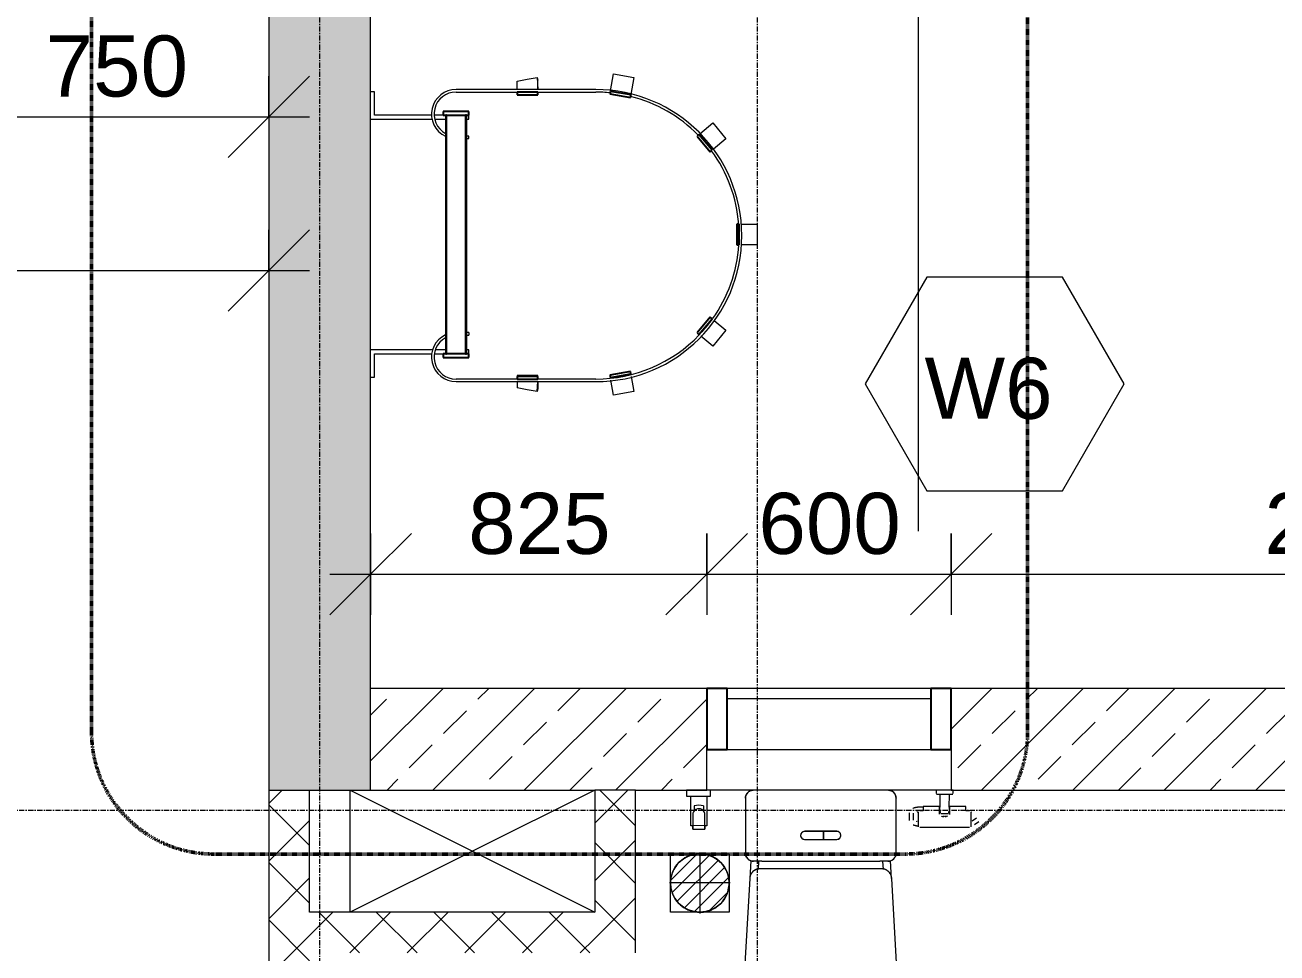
# Model space of a CAD drawing. Header units: millimetres. Extents: x -12746 to 995452, y -409013 to 338495.
# Drawn here: x -3637 to -564, y 4372 to 6652 of the extents above; entities that cross this region are included whole.
import ezdxf

# ---------------------------------------------------------------- set-up
doc = ezdxf.new("R2010")
doc.units = ezdxf.units.MM
doc.linetypes.add('Callout Boundary', pattern=[2.38125, 1.190625, -1.190625])
doc.linetypes.add('Grid Line', pattern=[22.225, 12.7, -3.175, 3.175, -3.175])
for name, color, linetype, lineweight in [('A-ANNO-DIMS', 211, 'Continuous', 9), ('A-ANNO-DIMS-100', 211, 'Continuous', 9), ('A-ANNO-SYMB', 150, 'Continuous', 9), ('A-DETL-GENF', 92, 'Continuous', 9), ('A-DETL-THIN', 151, 'Continuous', 9), ('A-FLOR', 192, 'Continuous', 9), ('A-GENM', 13, 'Continuous', 9), ('A-GLAZ-CURT', 52, 'Continuous', 9), ('A-GLAZ-CWMG', 51, 'Continuous', 9), ('A-WALL', 113, 'Continuous', 9), ('A-WALL-IDEN', 211, 'Continuous', 18), ('A-WALL-PATT', 111, 'Continuous', 18), ('G-ANNO-SYMB', 111, 'Continuous', 9), ('P-SANR-FIXT', 6, 'Continuous', 9), ('S-GRID', 1, 'Continuous', 9)]:
    doc.layers.add(name, color=color, linetype=linetype, lineweight=lineweight)
doc.styles.add('Arial', font='arial.ttf', dxfattribs={"height": 150})
doc.dimstyles.new('100', dxfattribs={"dimscale": 304.8, "dimtxt": 153.03891, "dimasz": 0.656168, "dimexe": 0.328084, "dimexo": 0.0625, "dimgap": 0.016404, "dimtad": 1, "dimdec": 0, "dimzin": 0, "dimdsep": 46, "dimtxsty": 'Arial', "dimblk1": 'OBLIQUE', "dimblk2": 'OBLIQUE', "dimsah": 1, "dimcen": 0.09, "dimdle": 0.328084, "dimazin": 0, "dimtfac": 1, "dimtdec": 4, "dimtix": 1, "dimtmove": 0, "dimatfit": 3, "dimfxl": 0.328084, "dimfxlon": 1, "dimtvp": 1, "dimtolj": 1, "dimtzin": 0, "dimarcsym": 2})
pattern_1 = [(45, (0, 0), (-70.7107, 70.7107), []), (135, (0, 0), (-70.7107, -70.7107), [])]

# ---------------------------------------------------------------- blocks, each defined once
blk = doc.blocks.new('Water_Closet_Toilet_19179 - 540 x 360mm-602186-1st Floor FFL')
at = {"layer": 'P-SANR-FIXT'}
for p, q in [((-185, 134.9), (-185, 0.1)), ((185, 134.9), (185, 135.7)), ((185, 0.1), (185, 134.9)), ((-39.7, 53.6), (39.7, 53.6)), ((6.9, 53.6), (-39.7, 53.6)), ((-39.7, 33.6), (39.7, 33.6)), ((-39.7, 33.6), (6.9, 33.6)), ((6.9, 33.6), (6.9, 53.6)), ((39.7, 53.6), (6.9, 53.6)), ((6.9, 53.6), (6.9, 33.6)), ((6.9, 33.6), (6.9, 53.6)), ((6.9, 33.6), (39.7, 33.6)), ((-185, 0.1), (-185, -0.7)), ((-171.5, -18.7), (-173.9, -62)), ((-153, -39.9), (-151.8, -19.9)), ((-145, -19.9), (145, -19.9)), ((151.8, -19.9), (153, -39.9)), ((173.9, -62), (171.5, -18.7)), ((-163.4, -42.8), (-164.2, -43.4)), ((149.3, -38.4), (-149.3, -38.4)), ((169.1, -48.2), (168.5, -47.4)), ((-174.3, -62), (-189.7, -333.9)), ((189.7, -333.9), (174.3, -62))]:
    blk.add_line(p, q, dxfattribs=at)
at = {"layer": 'P-SANR-FIXT', "flags": 128}
for points in [[(-185, 135.9), (-185, 135.1), (-185, 134.9)], [(185, -0.9), (185, -0.1), (185, 0.1)], [(-145, -19.9), (-151.9, -19.9), (-158.7, -19.9), (-165, -19.9)], [(165, -19.9), (158.7, -19.9), (151.9, -19.9), (145, -19.9)], [(-149.3, -38.4), (-150.3, -38.4), (-151.3, -38.5), (-152.3, -38.6), (-153.3, -38.7), (-154.3, -38.9), (-155.2, -39.1), (-156.2, -39.4), (-157.2, -39.7), (-158.1, -40), (-159, -40.4), (-159.9, -40.8), (-160.8, -41.2), (-161.7, -41.7), (-162.6, -42.2), (-163.4, -42.8), (-164.2, -43.4), (-165, -44), (-165.8, -44.6), (-166.5, -45.3), (-167.2, -46), (-167.9, -46.7), (-168.6, -47.5), (-169.2, -48.3), (-169.8, -49.1), (-170.3, -49.9), (-170.9, -50.8), (-171.3, -51.6), (-171.8, -52.5), (-172.2, -53.4), (-172.6, -54.4), (-172.9, -55.3), (-173.2, -56.3), (-173.5, -57.2), (-173.7, -58.2), (-173.9, -59.2), (-174.1, -60.2), (-174.2, -61.2), (-174.3, -62)], [(-173.2, -56.3), (-173.5, -57.2), (-173.7, -58.2), (-173.9, -59.2), (-174.1, -60.2), (-174.2, -61.2), (-174.3, -62)], [(-149.3, -38.4), (-150.3, -38.4), (-151.3, -38.5), (-152.3, -38.6), (-153.3, -38.7), (-154.3, -38.9), (-155.2, -39.1)], [(174.3, -62), (174.2, -61), (174.1, -60), (173.9, -59), (173.7, -58), (173.5, -57.1), (173.2, -56.1), (172.9, -55.2), (172.5, -54.2), (172.2, -53.3), (171.7, -52.4), (171.3, -51.5), (170.8, -50.6), (170.3, -49.8), (169.7, -49), (169.1, -48.2), (168.5, -47.4), (167.8, -46.6), (167.1, -45.9), (166.4, -45.2), (165.7, -44.5), (164.9, -43.9), (164.1, -43.3), (163.3, -42.7), (162.4, -42.2), (161.6, -41.7), (160.7, -41.2), (159.8, -40.7), (158.9, -40.3), (158, -40), (157, -39.6), (156.1, -39.4), (155.1, -39.1), (154.1, -38.9), (153.1, -38.7), (152.1, -38.6), (151.1, -38.5), (150.1, -38.4), (149.3, -38.4)], [(155.1, -39.1), (154.1, -38.9), (153.1, -38.7), (152.1, -38.6), (151.1, -38.5), (150.1, -38.4), (149.3, -38.4)], [(174.3, -62), (174.2, -61), (174.1, -60), (173.9, -59), (173.7, -58), (173.5, -57.1), (173.2, -56.1)], [(-189.7, -333.9), (-190, -341.5), (-189.9, -349.1), (-189.6, -356.7), (-189, -364.3), (-188.1, -371.8), (-186.8, -379.3), (-185.3, -386.7), (-183.5, -394.1), (-181.3, -401.4), (-178.9, -408.6), (-176.2, -415.7), (-173.2, -422.7), (-170, -429.6), (-166.4, -436.3), (-162.6, -442.9), (-158.6, -449.3), (-154.3, -455.6), (-149.7, -461.7), (-144.9, -467.5), (-139.9, -473.2), (-134.6, -478.7), (-129.2, -484), (-123.5, -489.1), (-117.6, -493.9), (-111.6, -498.5), (-105.3, -502.8), (-98.9, -506.9), (-92.3, -510.7), (-85.6, -514.3), (-78.8, -517.6), (-71.8, -520.6), (-64.7, -523.3), (-57.5, -525.8), (-50.2, -527.9), (-42.9, -529.8), (-35.4, -531.3), (-27.9, -532.6), (-20.4, -533.6), (-12.8, -534.2), (-5.2, -534.6), (2.4, -534.7), (10, -534.4), (17.5, -533.9), (25.1, -533), (32.6, -531.9), (40.1, -530.4), (47.5, -528.6), (54.8, -526.6), (62, -524.3), (69.1, -521.6), (76.2, -518.7), (83.1, -515.5), (89.8, -512.1), (96.5, -508.4), (102.9, -504.4), (109.2, -500.1), (115.4, -495.6), (121.3, -490.9), (127.1, -485.9), (132.6, -480.7), (137.9, -475.3), (143.1, -469.7), (147.9, -463.9), (152.6, -457.9), (157, -451.7), (161.1, -445.3), (165, -438.8), (168.7, -432.1), (172, -425.3), (175.1, -418.4), (177.9, -411.3), (180.5, -404.1), (182.7, -396.9), (184.6, -389.5), (186.3, -382.1), (187.6, -374.6), (188.7, -367.1), (189.4, -359.5), (189.9, -351.9), (190, -344.3), (189.8, -336.8), (189.7, -333.9)], [(-189.7, -333.9), (-190, -341.5), (-189.9, -349.1), (-189.6, -356.7), (-189, -364.3), (-188.1, -371.8), (-186.8, -379.3), (-185.3, -386.7), (-183.5, -394.1), (-181.3, -401.4), (-178.9, -408.6), (-176.2, -415.7), (-173.2, -422.7), (-170, -429.6), (-166.4, -436.3), (-162.6, -442.9), (-158.6, -449.3), (-154.3, -455.6), (-149.7, -461.7), (-144.9, -467.5), (-139.9, -473.2), (-134.6, -478.7), (-129.2, -484), (-123.5, -489.1), (-117.6, -493.9), (-111.6, -498.5), (-105.3, -502.8), (-98.9, -506.9), (-92.3, -510.7), (-85.6, -514.3), (-78.8, -517.6), (-71.8, -520.6), (-64.7, -523.3), (-57.5, -525.8), (-50.2, -527.9), (-42.9, -529.8), (-35.4, -531.3), (-27.9, -532.6), (-20.4, -533.6), (-12.8, -534.2), (-5.2, -534.6), (2.4, -534.7), (10, -534.4), (17.5, -533.9), (25.1, -533), (32.6, -531.9), (40.1, -530.4), (47.5, -528.6), (54.8, -526.6), (62, -524.3), (69.1, -521.6), (76.2, -518.7), (83.1, -515.5), (89.8, -512.1), (96.5, -508.4), (102.9, -504.4), (109.2, -500.1), (115.4, -495.6), (121.3, -490.9), (127.1, -485.9), (132.6, -480.7), (137.9, -475.3), (143.1, -469.7), (147.9, -463.9), (152.6, -457.9), (157, -451.7), (161.1, -445.3), (165, -438.8), (168.7, -432.1), (172, -425.3), (175.1, -418.4), (177.9, -411.3), (180.5, -404.1), (182.7, -396.9), (184.6, -389.5), (186.3, -382.1), (187.6, -374.6), (188.7, -367.1), (189.4, -359.5), (189.9, -351.9), (190, -344.3), (189.8, -336.8), (189.7, -333.9)], [(-189.4, -335.5), (-189.7, -341.5), (-189.6, -349.1), (-189.3, -356.7), (-188.7, -364.2), (-187.7, -371.8), (-186.6, -378.5)], [(186.6, -378.3), (187.3, -374.6), (188.4, -367.1), (189.1, -359.5), (189.6, -351.9), (189.7, -344.3), (189.5, -336.8), (189.5, -335.3)], [(-185.4, -384.5), (-185, -386.7), (-183.2, -394), (-181, -401.3), (-178.6, -408.5), (-175.9, -415.6), (-173, -422.6), (-172.8, -422.9)], [(172.5, -423.6), (174.8, -418.2), (177.6, -411.2), (180.2, -404), (182.4, -396.8), (184.3, -389.4), (185.4, -384.5)], [(-169.5, -429.8), (-166.2, -436.2), (-162.4, -442.7), (-158.3, -449.1), (-154, -455.4), (-149.5, -461.5), (-148.4, -462.7)], [(148.4, -462.8), (152.3, -457.7), (156.7, -451.5), (160.9, -445.2), (164.8, -438.6), (168.4, -432), (169.3, -430.1)], [(-139.7, -473), (-134.4, -478.5), (-129, -483.8), (-123.3, -488.8), (-117.4, -493.6), (-115.2, -495.3)], [(115.2, -495.4), (121.1, -490.7), (126.9, -485.7), (132.4, -480.5), (137.7, -475.1)], [(-107.7, -500.8), (-105.1, -502.6), (-98.7, -506.6), (-92.2, -510.5), (-85.5, -514), (-78.6, -517.3), (-74.6, -519)], [(-66.9, -522.1), (-64.6, -523), (-57.4, -525.5), (-50.1, -527.6), (-42.8, -529.5), (-35.4, -531), (-28.4, -532.2)], [(74.4, -519.1), (76, -518.5), (82.9, -515.3), (89.7, -511.8), (96.3, -508.1), (102.8, -504.1), (107.9, -500.7)], [(-19.9, -533.3), (-12.8, -533.9), (-5.2, -534.3), (2.4, -534.3), (10, -534.1), (17.5, -533.6), (20.8, -533.2)], [(28.7, -532.1), (32.6, -531.5), (40, -530.1), (47.4, -528.3), (54.7, -526.3), (61.9, -524), (65.9, -522.5)]]:
    blk.add_lwpolyline(points, dxfattribs=at)
at = {"layer": 'P-SANR-FIXT'}
for centre, radius, start, end in [((-165, 134.9), 20, 95.8886, 110), ((165, 134.9), 20, 45, 84.1114), ((-165, 134.9), 20, 135, 180), ((-165, 134.9), 20, 115, 135), ((165, 134.9), 20, 0, 45), ((-39.4, 43.6), 10, 91.7704, 268.2296), ((-39.4, 43.6), 10, 91.7704, 268.2296), ((-39.4, 43.6), 10, 165.2951, 253.5246), ((-39.4, 43.6), 10, 106.4754, 150.5901), ((39.4, 43.6), 10, 271.7704, 88.2296), ((39.4, 43.6), 10, 271.7704, 88.2296), ((39.4, 43.6), 10, 286.4754, 88.2296), ((-165, 0.1), 20, 180, 225), ((165, 0.1), 20, 315, 360), ((-165, 0.1), 20, 225, 245), ((-165, 0.1), 20, 250, 270), ((165, 0.1), 20, 270, 315), ((-149.3, -63.4), 25, 162.2918, 176.7501), ((-149.3, -63.4), 25, 118.9167, 133.3751), ((-149.3, -63.4), 25, 90, 104.4584), ((149.3, -63.4), 25, 75.5416, 90), ((149.3, -63.4), 25, 32.1666, 46.6249), ((149.3, -63.4), 25, 3.2499, 17.7082), ((0, -344.7), 190, 176.7501, 178.4923), ((0, -344.7), 190, 1.5077, 3.2499), ((0, -344.7), 190, 268.3608, 270)]:
    blk.add_arc(centre, radius, start, end, dxfattribs=at)
for points, knots in [([(-185, 134.9), (-185, 136.3), (-184.7, 139.1), (-183.4, 143.1), (-181.2, 146.9), (-178.2, 150.2), (-174.4, 152.8), (-170.2, 154.4), (-167.3, 154.8), (-166, 154.9)], [0, 0, 0, 0, 0.1428571, 0.2857143, 0.4285714, 0.5714286, 0.7142857, 0.8571429, 0.9719276, 0.9719276, 0.9719276, 0.9719276]), ([(166.1, 154.9), (168.6, 154.7), (172.4, 153.8), (176.8, 151.2), (179.7, 148.6), (182.1, 145.5), (184.3, 141), (185, 137.3), (185, 134.9)], [0.031614, 0.031614, 0.031614, 0.031614, 0.25, 0.375, 0.5, 0.625, 0.75, 1, 1, 1, 1]), ([(-165, -19.9), (-167.9, -19.9), (-172.1, -18.9), (-176.8, -16.2), (-179.7, -13.6), (-182.1, -10.5), (-184.3, -6), (-185, -2.3), (-185, 0.1)], [0, 0, 0, 0, 0.25, 0.375, 0.5, 0.625, 0.75, 1, 1, 1, 1])]:
    blk.add_open_spline(points, degree=3, knots=knots, dxfattribs=at)
blk.add_open_spline([(185, 0.1), (185, -1.3), (184.7, -4.1), (183.4, -8.1), (181.2, -11.9), (178.2, -15.2), (174.4, -17.8), (169.9, -19.5), (166.7, -19.9), (165, -19.9)], degree=3, dxfattribs=at)
blk = doc.blocks.new('Ladder_complete_5314 - Ladder_complete_5314-1763503-1st Floor FFL')
at = {"layer": 'A-GENM'}
for p, q in [((-350.1, 209.5), (-350.1, 200)), ((-350.1, 200), (-293, 200)), ((-293, 200), (-293, 58.8)), ((-283.5, 56.8), (-283.5, 209.5)), ((283.5, 209.5), (283.5, 58.8)), ((293, 58.8), (293, 200)), ((293, 200), (350.1, 200)), ((350.1, 200), (350.1, 209.5)), ((-293, 52.6), (-293, 31.8)), ((-283.5, 25.4), (-283.5, 49.9)), ((283.5, 52.6), (283.5, 25.4)), ((293, 31.8), (293, 52.6)), ((-361.5, 0), (-361.5, -342.9)), ((-355.1, -150.1), (-355.1, 0)), ((-283.5, -31.8), (-283.5, -25.4)), ((-247.2, -25.4), (-247.2, -31.8)), ((-240.8, -31.8), (-240.8, -25.4)), ((235.4, -25.4), (235.4, -31.8)), ((241.8, -31.8), (241.8, -25.4)), ((283.5, -25.4), (283.5, -31.8)), ((349.7, 0), (349.7, -150.1)), ((356.1, -342.9), (356.1, 0)), ((-293, -31.8), (-283.5, -31.8)), ((-240.8, -31.8), (-247.2, -31.8)), ((235.4, -31.8), (241.8, -31.8)), ((283.5, -31.8), (293, -31.8)), ((-361.5, -150.2), (-377, -150.3)), ((-346.1, -150.1), (-348.8, -150.1)), ((-346.1, -200.9), (-346.1, -150.1)), ((356.1, -150.1), (377, -150.3)), ((-379.4, -200.5), (-385.7, -199.3)), ((-385.7, -199.3), (-361.5, -200.5)), ((-361.5, -200.7), (-379.4, -200.5)), ((-355.1, -342.9), (-355.1, -200.8)), ((-355.1, -200.8), (-352.4, -200.9)), ((-352.4, -200.9), (-346.1, -200.9)), ((346.1, -200.9), (349.7, -200.9)), ((349.7, -200.8), (349.7, -342.9)), ((385.7, -199.3), (356.1, -200.7)), ((356.1, -200.8), (379.4, -200.5)), ((385.7, -199.3), (379.4, -200.5)), ((-394.7, -386.7), (-358, -380.2)), ((-385.9, -436.7), (-394.7, -386.7)), ((352.7, -379.3), (394.7, -386.7)), ((394.7, -386.7), (385.9, -436.7)), ((-349.2, -430.3), (-385.9, -436.7)), ((385.9, -436.7), (344.1, -429.4)), ((-274.2, -630.1), (-249.8, -601.1)), ((247.4, -598.3), (274.2, -630.1)), ((-235.3, -662.8), (-274.2, -630.1)), ((-211.1, -634), (-235.3, -662.8)), ((235.3, -662.8), (209.3, -631.8)), ((274.2, -630.1), (235.3, -662.8)), ((-25.4, -739.2), (-25.4, -700.1)), ((25.4, -700.1), (25.4, -739.2)), ((25.4, -739.2), (-25.4, -739.2))]:
    blk.add_line(p, q, dxfattribs=at)
at = {"layer": 'A-GENM', "lineweight": 25}
for p, q in [((-293, 31.8), (-302.5, 31.8)), ((-302.5, 31.8), (-302.5, -31.8)), ((-293, -31.8), (-293, 31.8)), ((302.5, 31.8), (293, 31.8)), ((293, 31.8), (293, -31.8)), ((302.5, -31.8), (302.5, 31.8)), ((293, 25.4), (-293, 25.4)), ((-293, 25.4), (-293, 23.3)), ((-293, 23.3), (293, 23.3)), ((293, 23.3), (293, 25.4)), ((293, -23.3), (-293, -23.3)), ((-293, -23.3), (-293, -25.4)), ((-293, -25.4), (293, -25.4)), ((293, -25.4), (293, -23.3)), ((-302.5, -31.8), (-293, -31.8)), ((293, -31.8), (302.5, -31.8)), ((-355.1, -150.1), (-355.1, -200.8)), ((-348.8, -150.1), (-355.1, -150.1)), ((-348.8, -200.8), (-348.8, -150.1)), ((349.7, -150.1), (343.4, -150.1)), ((343.4, -150.1), (343.4, -200.8)), ((349.7, -200.8), (349.7, -150.1)), ((-355.1, -200.8), (-348.8, -200.8)), ((343.4, -200.8), (349.7, -200.8)), ((-345.2, -378), (-351.5, -379.1)), ((-351.5, -379.1), (-342.7, -429.1)), ((-336.4, -428), (-345.2, -378)), ((345.2, -378), (336.4, -428)), ((342.7, -429.1), (351.5, -379.1)), ((351.5, -379.1), (345.2, -378)), ((-342.7, -429.1), (-336.4, -428)), ((336.4, -428), (342.7, -429.1)), ((-241.9, -591.7), (-246, -596.5)), ((-246, -596.5), (-207.1, -629.2)), ((-203, -624.3), (-241.9, -591.7)), ((241.9, -591.7), (203, -624.3)), ((207.1, -629.2), (246, -596.5)), ((246, -596.5), (241.9, -591.7)), ((-207.1, -629.2), (-203, -624.3)), ((203, -624.3), (207.1, -629.2)), ((-25.4, -689), (-25.4, -695.3)), ((25.4, -689), (-25.4, -689)), ((-25.4, -695.3), (25.4, -695.3)), ((25.4, -695.3), (25.4, -689))]:
    blk.add_line(p, q, dxfattribs=at)
at = {"layer": 'A-GENM', "flags": 128}
for points in [[(-385.7, -199.3), (-381.3, -174.8), (-377, -150.3)], [(377, -150.3), (381.3, -174.8), (385.7, -199.3)]]:
    blk.add_lwpolyline(points, dxfattribs=at)
at = {"layer": 'A-GENM'}
for centre, radius, start, end in [((-301.1, 0), 60.3, 25.7143, 180), ((-301.1, 0), 54, 28.4268, 180), ((295.8, 0), 60.3, 0, 154.2857), ((295.8, 0), 54, 0, 151.5732), ((-2.7, -342.9), 358.8, 180, 360), ((-2.7, -342.9), 352.4, 180, 226.1908), ((-2.7, -342.9), 352.4, 354.2282, 0), ((-2.7, -342.9), 352.4, 314.4792, 345.923), ((-2.7, -342.9), 352.4, 227.9412, 234.3743), ((-2.7, -342.9), 352.4, 234.483, 266.3016), ((-2.7, -342.9), 352.4, 274.5722, 306.1934)]:
    blk.add_arc(centre, radius, start, end, dxfattribs=at)
blk = doc.blocks.new('Top-hung - Glazed Panel-739642-1st Floor FFL')
at = {"layer": 'A-GLAZ-CURT', "lineweight": 18}
for p, q in [((250, -50), (-250, -50)), ((-250, -50), (-250, -75)), ((250, -75), (250, -50)), ((-250, -75), (250, -75)), ((-250, -75), (250, -75))]:
    blk.add_line(p, q, dxfattribs=at)
blk = doc.blocks.new('Rectangular Mullion - 50 x 150mm-736499-1st Floor FFL')
at = {"layer": 'A-GLAZ-CWMG', "lineweight": 25}
for p, q in [((-50, 75), (0, 75)), ((-50, -75), (-50, 75)), ((0, 75), (0, -75)), ((0, -75), (-50, -75))]:
    blk.add_line(p, q, dxfattribs=at)
blk = doc.blocks.new('Rectangular Mullion - 50 x 150mm-V14-1st Floor FFL')
at = {"layer": 'A-GLAZ-CWMG', "lineweight": 25}
for p, q in [((0, 75), (-50, 75)), ((-50, 75), (-50, -75)), ((0, -75), (0, 75)), ((-50, -75), (0, -75))]:
    blk.add_line(p, q, dxfattribs=at)
blk = doc.blocks.new('Rectangular Mullion - 50 x 150mm-736535-1st Floor FFL')
at = {"layer": 'A-GLAZ-CWMG'}
blk.add_line((3586.1, -1012.8), (3586.1, -1512.8), dxfattribs=at)
blk = doc.blocks.new('wc-ground-22 - wc-ground-22-V15-1st Floor FFL')
at = {"layer": 'A-DETL-GENF'}
h = blk.add_hatch(dxfattribs=at)
h.set_pattern_fill('FP_5', color=256, style=0, pattern_type=2)
h.set_pattern_definition([(45, (110398.923, -115789.815), (16.9550064, -16.9550064), [])])
h.paths.add_polyline_path([(-296.9, -300), (-279.7, -297.9), (-263.5, -291.8), (-249.2, -281.9), (-237.7, -268.9), (-229.7, -253.6), (-225.5, -236.7), (-225.5, -219.4), (-229.7, -202.6), (-237.7, -187.2), (-253.1, -171.5), (-263.5, -164.4), (-279.7, -158.2), (-296.9, -156.1), (-314.2, -158.2), (-333.4, -166.5), (-344.6, -174.2), (-356.1, -187.2), (-364.2, -202.6), (-368.3, -219.4), (-368.3, -236.7), (-364.2, -253.6), (-356.1, -268.9), (-344.6, -281.9), (-330.4, -291.8), (-314.1, -297.9)])
for p, q in [((-270.6, 0), (-329.4, 0)), ((-329.4, 0), (-329.4, -14.5)), ((-270.6, -14.5), (-270.6, 0)), ((325, 0), (283.2, 0)), ((283.2, 0), (283.3, -8.4)), ((324.9, -8.4), (325, 0)), ((-329.4, -14.5), (-270.6, -14.5)), ((-318.7, -87.7), (-318.7, -14.5)), ((-318.7, -14.5), (-279.6, -14.5)), ((-279.6, -14.5), (-279.6, -87.7)), ((284.3, -9.5), (304.1, -9.5)), ((293.4, -41.6), (293.1, -10.5)), ((304.1, -9.5), (323.9, -9.5)), ((315.1, -10.5), (314.8, -41.6)), ((-314.1, -60.8), (-314.1, -95.7)), ((-310.7, -38.8), (-310.7, -51.1)), ((-287.7, -38.5), (-287.7, -51.1)), ((-284.3, -95.8), (-284.3, -60)), ((217.3, -55.1), (217.3, -55.3)), ((217.3, -55.8), (217.3, -56.1)), ((217.3, -56.1), (217.3, -73.8)), ((225.8, -45.3), (225.7, -45.3)), ((226.5, -45), (226.4, -45)), ((227.1, -44.8), (226.9, -44.8)), ((227.6, -44.6), (227.4, -44.6)), ((227.7, -73.8), (227.6, -56.5)), ((228.3, -44.3), (228.1, -44.3)), ((229, -44), (228.9, -44.1)), ((229.7, -43.8), (229.5, -43.9)), ((229.9, -43.8), (229.7, -43.8)), ((230.2, -43.7), (229.9, -43.8)), ((230.5, -43.6), (230.2, -43.7)), ((230.7, -43.6), (230.5, -43.6)), ((231, -43.4), (230.7, -43.6)), ((231.2, -43.4), (231, -43.4)), ((231.5, -43.3), (231.2, -43.4)), ((231.8, -43.3), (231.5, -43.3)), ((232, -43.2), (231.8, -43.3)), ((232.3, -43.1), (232, -43.2)), ((232.6, -43.1), (232.3, -43.1)), ((232.9, -43), (232.6, -43.1)), ((233.1, -43), (232.9, -43)), ((233.4, -42.9), (233.1, -43)), ((233.7, -42.9), (233.4, -42.9)), ((234, -42.8), (233.7, -42.9)), ((234.2, -42.8), (234, -42.8)), ((234.5, -42.7), (234.2, -42.8)), ((234.8, -42.7), (234.5, -42.7)), ((235.1, -42.6), (234.8, -42.7)), ((235, -53.3), (235.1, -53.2)), ((235.4, -42.6), (235.1, -42.6)), ((235.6, -42.5), (235.4, -42.6)), ((235.5, -53.2), (235.7, -53.1)), ((236, -42.4), (235.6, -42.5)), ((235.8, -53.1), (236, -53.1)), ((236.2, -42.4), (236, -42.4)), ((236.1, -53.1), (236.3, -53)), ((236.5, -42.4), (236.2, -42.4)), ((236.4, -53), (236.5, -53)), ((236.8, -42.3), (236.5, -42.4)), ((236.7, -53), (236.9, -52.9)), ((237.1, -42.3), (236.8, -42.3)), ((237.4, -42.3), (237.1, -42.3)), ((237.1, -52.9), (237.3, -52.9)), ((237.7, -42.2), (237.4, -42.3)), ((237.4, -52.9), (237.6, -52.8)), ((238, -42.2), (237.7, -42.2)), ((237.7, -52.8), (237.9, -52.7)), ((238.3, -42.2), (238, -42.2)), ((238.6, -42.1), (238.3, -42.2)), ((238.9, -42.1), (238.6, -42.1)), ((239.2, -42.1), (238.9, -42.1)), ((239.5, -42.1), (239.2, -42.1)), ((239.5, -52.9), (239.2, -53.9)), ((239.2, -53.9), (239.2, -53.3)), ((239.2, -53.9), (239.2, -90.2)), ((239.8, -42.1), (239.5, -42.1)), ((240.1, -42), (239.8, -42.1)), ((240.4, -42), (240.1, -42)), ((240.7, -42), (240.4, -42)), ((241, -42), (240.7, -42)), ((241.3, -42), (241, -42)), ((241.6, -42), (241.3, -42)), ((241.9, -42), (241.6, -42)), ((242.2, -42), (241.9, -42)), ((242.5, -41.9), (242.2, -42)), ((242.8, -41.9), (242.5, -41.9)), ((243.4, -41.9), (242.8, -41.9)), ((251.8, -41.9), (243.4, -41.9)), ((243.4, -50.2), (243.4, -50.7)), ((251.8, -50.2), (243.4, -50.2)), ((251.8, -50.7), (243.4, -50.7)), ((291.8, -39.8), (251.8, -39.8)), ((251.8, -39.8), (251.8, -50.7)), ((292.7, -39.8), (291.8, -39.8)), ((291.8, -47.2), (291.8, -39.8)), ((291.8, -52.9), (291.8, -47.2)), ((291.8, -59.1), (291.8, -52.9)), ((291.8, -54.5), (292.7, -54.5)), ((291.8, -58.4), (291.8, -58.2)), ((291.8, -59.3), (291.8, -59.1)), ((292.7, -54.5), (292.7, -39.8)), ((293.6, -41.9), (292.7, -41.9)), ((292.7, -52.4), (293.7, -52.4)), ((293.5, -52.8), (293.5, -56.6)), ((294.5, -57.7), (304.1, -57.7)), ((304.1, -57.7), (313.6, -57.7)), ((314.5, -41.9), (315.5, -41.9)), ((314.5, -52.4), (315.5, -52.4)), ((314.7, -56.6), (314.7, -52.8)), ((316.4, -39.8), (315.5, -39.8)), ((315.5, -39.8), (315.5, -54.5)), ((315.5, -54.5), (316.4, -54.5)), ((316.4, -58.2), (316.3, -58.4)), ((316.3, -58.5), (316.3, -58.7)), ((316.4, -59.1), (316.3, -59.3)), ((316.3, -59.4), (316.3, -59.6)), ((356.4, -39.8), (316.4, -39.8)), ((316.4, -39.8), (316.4, -47.2)), ((316.4, -47.2), (316.4, -52.9)), ((316.4, -52.9), (316.4, -59.1)), ((356.4, -50.7), (356.4, -39.8)), ((356.4, -50.2), (364.8, -50.2)), ((364.8, -50.7), (356.4, -50.7)), ((368.9, -53.9), (368.7, -52.9)), ((368.9, -53.3), (368.9, -53.9)), ((368.9, -90.2), (368.9, -53.9)), ((-314.1, -87.7), (-318.7, -87.7)), ((-314.1, -95.7), (-314.1, -86.4)), ((-314.1, -86.4), (-284.3, -86.5)), ((-284.3, -86.5), (-284.3, -95.8)), ((-279.6, -87.7), (-284.3, -87.8)), ((217.3, -73.8), (217.3, -74)), ((217.3, -74), (217.3, -74.2)), ((227.1, -85.1), (227.3, -85.2)), ((227.3, -85.2), (227.5, -85.2)), ((227.5, -85.2), (227.7, -85.3)), ((227.7, -85.3), (227.9, -85.4)), ((227.9, -85.4), (228.1, -85.5)), ((228.1, -85.5), (228.4, -85.5)), ((228.4, -85.5), (228.6, -85.6)), ((228.6, -85.6), (228.8, -85.7)), ((228.8, -85.7), (229, -85.7)), ((229, -85.7), (229.2, -85.8)), ((229.2, -85.8), (229.5, -85.9)), ((229.5, -85.9), (229.7, -85.9)), ((229.7, -85.9), (229.9, -86.1)), ((229.9, -86.1), (230.2, -86.1)), ((230.2, -86.1), (230.4, -86.2)), ((230.4, -86.2), (230.7, -86.3)), ((230.7, -86.3), (230.9, -86.3)), ((230.9, -86.3), (231.1, -86.4)), ((231.1, -86.4), (231.3, -86.4)), ((231.3, -86.4), (231.6, -86.5)), ((231.6, -86.5), (231.8, -86.5)), ((231.8, -86.5), (232.1, -86.6)), ((232.1, -86.6), (232.3, -86.7)), ((232.3, -86.7), (232.6, -86.7)), ((232.6, -86.7), (232.8, -86.8)), ((232.8, -86.8), (233, -86.8)), ((233, -86.8), (233.3, -86.9)), ((233.3, -86.9), (233.5, -86.9)), ((233.5, -86.9), (233.8, -86.9)), ((233.8, -86.9), (234, -87)), ((234, -87), (234.3, -87.1)), ((234.3, -87.1), (234.5, -87.1)), ((234.5, -87.1), (234.8, -87.2)), ((234.8, -87.2), (235.1, -87.2)), ((235.1, -87.2), (235.3, -87.3)), ((235.3, -87.3), (235.5, -87.3)), ((235.5, -87.3), (235.8, -87.3)), ((235.8, -87.3), (236.1, -87.4)), ((236.1, -87.4), (236.3, -87.4)), ((236.3, -87.4), (236.6, -87.4)), ((236.6, -87.4), (236.9, -87.5)), ((236.9, -87.5), (237.1, -87.5)), ((237.1, -87.5), (237.4, -87.5)), ((237.4, -87.5), (237.6, -87.5)), ((237.6, -87.5), (237.9, -87.6)), ((237.9, -87.6), (238.2, -87.6)), ((238.2, -87.6), (238.4, -87.6)), ((238.4, -87.6), (238.7, -87.6)), ((238.7, -87.6), (239.2, -87.7)), ((243.2, -90.6), (243.4, -90.6)), ((243.4, -90.6), (364.8, -90.6)), ((296, -63.4), (295.8, -63.3)), ((296, -64.3), (295.8, -64.2)), ((296.5, -63.6), (296.4, -63.6)), ((296.5, -64.5), (296.4, -64.5)), ((297, -63.8), (296.9, -63.8)), ((297, -64.7), (296.9, -64.7)), ((297.3, -63.9), (297.1, -63.9)), ((297.3, -64.8), (297.1, -64.8)), ((297.6, -64), (297.5, -64)), ((297.6, -64.9), (297.5, -64.9)), ((297.9, -64.1), (297.7, -64.1)), ((297.9, -65), (297.7, -65)), ((298.2, -65.1), (298, -65)), ((298.4, -64.3), (298.3, -64.3)), ((298.4, -65.2), (298.3, -65.1)), ((298.7, -64.4), (298.5, -64.3)), ((298.7, -65.2), (298.5, -65.2)), ((298.9, -64.4), (298.7, -64.4)), ((298.9, -65.3), (298.7, -65.2)), ((299.1, -64.5), (299, -64.4)), ((299.1, -65.4), (299, -65.3)), ((299.5, -64.6), (299.4, -64.5)), ((299.5, -65.5), (299.4, -65.4)), ((299.8, -64.6), (299.6, -64.6)), ((299.8, -65.5), (299.6, -65.5)), ((300.1, -64.7), (300, -64.6)), ((300.1, -65.6), (300, -65.5)), ((300.4, -64.7), (300.2, -64.7)), ((300.4, -65.6), (300.2, -65.6)), ((301, -64.8), (300.8, -64.8)), ((301, -65.7), (300.8, -65.7)), ((301.8, -64.9), (301.7, -64.9)), ((301.8, -65.8), (301.7, -65.8)), ((302.4, -65), (302.3, -64.9)), ((302.4, -65.9), (302.3, -65.8)), ((303.5, -65), (303.3, -65)), ((303.6, -65.9), (303.5, -65.9)), ((304.7, -65.9), (304.5, -65.9)), ((304.8, -65), (304.7, -65)), ((305.9, -64.9), (305.7, -65)), ((305.9, -65.8), (305.7, -65.9)), ((306.9, -64.8), (306.8, -64.9)), ((306.9, -65.7), (306.8, -65.8)), ((307.4, -64.8), (307.2, -64.8)), ((307.4, -65.7), (307.2, -65.7)), ((307.7, -64.7), (307.5, -64.8)), ((307.7, -65.6), (307.5, -65.7)), ((308.2, -64.6), (308.1, -64.7)), ((308.2, -65.5), (308.1, -65.6)), ((308.5, -64.6), (308.4, -64.6)), ((308.5, -65.5), (308.4, -65.5)), ((309.1, -64.5), (308.9, -64.5)), ((309.1, -65.4), (308.9, -65.4)), ((309.5, -64.4), (309.3, -64.4)), ((309.5, -65.2), (309.3, -65.3)), ((310, -64.2), (309.9, -64.3)), ((310, -65.1), (309.9, -65.1)), ((310.3, -64.1), (310.1, -64.2)), ((310.3, -65), (310.1, -65.1)), ((310.6, -64), (310.4, -64.1)), ((310.6, -64.9), (310.4, -65)), ((311.2, -63.8), (311, -63.9)), ((311.2, -64.7), (311, -64.8)), ((311.6, -63.7), (311.4, -63.7)), ((311.6, -64.6), (311.4, -64.6)), ((312, -63.5), (311.9, -63.5)), ((312, -64.4), (311.9, -64.4)), ((364.8, -90.6), (365, -90.6)), ((368.9, -87.7), (369.2, -87.6)), ((369.2, -87.6), (369.4, -87.6)), ((369.6, -87.6), (369.7, -87.5)), ((370, -87.5), (370.2, -87.5)), ((382, -68.6), (371.6, -76.2)), ((377.5, -84.8), (377.6, -84.7)), ((377.8, -84.6), (388.1, -77)), ((-314.1, -95.7), (-284.3, -95.8)), ((-296.9, -153.3), (-296.9, -302.9)), ((-368.9, -156.1), (-225, -156.1)), ((-368.9, -300), (-368.9, -156.1)), ((-225, -156.1), (-225, -300)), ((-222.1, -228.1), (-371.7, -228.1)), ((-225, -300), (-368.9, -300))]:
    blk.add_line(p, q, dxfattribs=at)
for centre, radius, start, end in [((-299.2, -60.6), 14.9, 357.6272, 180.9258), ((-298.7, -79.8), 42.7, 74.9948, 106.2783)]:
    blk.add_arc(centre, radius, start, end, dxfattribs=at)
blk.add_ellipse((-296.9, -228.1), major_axis=(0, 71.9), ratio=1, dxfattribs=at)
for points in [[(234.3, -76.4), (234.3, -76.4), (234.2, -76.3), (234.2, -76.3)], [(234.6, -76.4), (234.6, -76.4), (234.4, -76.4), (234.4, -76.4)], [(234.9, -76.5), (234.9, -76.5), (234.7, -76.4), (234.7, -76.4)], [(235.1, -76.5), (235.1, -76.5), (235, -76.5), (235, -76.5)], [(235.3, -76.6), (235.3, -76.6), (235.1, -76.5), (235.1, -76.5)], [(235.5, -76.7), (235.5, -76.7), (235.4, -76.6), (235.4, -76.6)], [(236.1, -76.8), (236.1, -76.8), (236, -76.7), (236, -76.7)], [(236.4, -76.8), (236.4, -76.8), (236.2, -76.8), (236.2, -76.8)], [(236.7, -76.9), (236.7, -76.9), (236.5, -76.8), (236.5, -76.8)], [(237, -76.9), (237, -76.9), (236.8, -76.9), (236.8, -76.9)], [(238.2, -77.1), (238.2, -77.1), (238, -77), (238, -77)], [(238.6, -77.1), (238.6, -77.1), (238.5, -77.1), (238.5, -77.1)], [(239.2, -77.2), (239.2, -77.2), (238.9, -77.1), (238.9, -77.1)]]:
    blk.add_open_spline(points, degree=3, dxfattribs=at)
for points in [[(-296.9, -156.1), (-302.8, -156.2), (-311.4, -157.2), (-322.5, -160.7), (-330.4, -164.2), (-337.9, -168.7), (-347, -175.9), (-356.7, -186.8), (-364.9, -202.3), (-369, -219.3), (-369, -233.9), (-366.9, -245.3), (-364.7, -252.6), (-362.1, -258.6), (-358.8, -265.1), (-353.8, -272.5), (-347.6, -279.3), (-342.2, -284), (-337.8, -287.3), (-333.2, -290.3), (-326.9, -293.6), (-314.9, -298.4), (-304.3, -300), (-296.9, -300)], [(-296.9, -300), (-291, -300), (-282.5, -299), (-271.4, -295.5), (-263.4, -291.9), (-256, -287.4), (-246.8, -280.3), (-237.2, -269.3), (-229, -253.8), (-224.8, -236.8), (-224.8, -222.2), (-226.9, -210.8), (-229.2, -203.5), (-231.7, -197.6), (-235.1, -191.1), (-240.1, -183.6), (-246.3, -176.8), (-251.7, -172.1), (-256, -168.8), (-260.6, -165.9), (-267, -162.5), (-278.9, -157.8), (-289.6, -156.2), (-296.9, -156.1)]]:
    blk.add_open_spline(points, degree=3, knots=[0, 0, 0, 0, 0.076923, 0.115385, 0.153846, 0.192308, 0.230769, 0.307692, 0.384615, 0.461538, 0.538462, 0.576923, 0.615385, 0.639423, 0.663462, 0.711538, 0.759615, 0.783654, 0.807692, 0.831731, 0.855769, 0.903846, 1, 1, 1, 1], dxfattribs=at)
blk = doc.blocks.new('DIMBLOCK3-1st Floor FFL')
at = {"layer": 'A-ANNO-DIMS-100', "transparency": 16777216}
for p, q in [((-7038.9, 6048.6), (-6938.9, 6148.6)), ((-7038.9, 6148.6), (-7038.9, 5948.6)), ((-7038.9, 6048.6), (-7038.9, 6148.6)), ((-3038.9, 6048.6), (-2938.9, 6148.6)), ((-3038.9, 6148.6), (-3038.9, 5948.6)), ((-3038.9, 6048.6), (-3038.9, 6148.6)), ((-7138.9, 6048.6), (-2938.9, 6048.6)), ((-7038.9, 6048.6), (-7138.9, 5948.6)), ((-3038.9, 6048.6), (-3138.9, 5948.6))]:
    blk.add_line(p, q, dxfattribs=at)
at = {"layer": 'A-ANNO-DIMS-100', "color": 0, "transparency": 16777216, "insert": (-5269.6, 6248.4), "char_height": 150, "width": 553.765, "attachment_point": 1, "line_spacing_factor": 0.941778, "style": 'Arial'}
blk.add_mtext('4000', dxfattribs=at)
blk = doc.blocks.new('_Oblique')
at = {"color": 0, "linetype": 'ByBlock', "lineweight": -2}
blk.add_line((-0.5, -0.5), (0.5, 0.5), dxfattribs=at)
blk = doc.blocks.new('DIMBLOCK56-1st Floor FFL')
at = {"layer": 'A-ANNO-DIMS-100', "transparency": 16777216}
for p, q in [((-3788.9, 6426.4), (-3688.9, 6526.4)), ((-3788.9, 6526.4), (-3788.9, 6326.4)), ((-3788.9, 6426.4), (-3788.9, 6526.4)), ((-3038.9, 6426.4), (-2938.9, 6526.4)), ((-3038.9, 6526.4), (-3038.9, 6326.4)), ((-3038.9, 6426.4), (-3038.9, 6526.4)), ((-3788.9, 6426.4), (-3888.9, 6326.4)), ((-3788.9, 6426.4), (-2938.9, 6426.4)), ((-3038.9, 6426.4), (-3138.9, 6326.4))]:
    blk.add_line(p, q, dxfattribs=at)
at = {"layer": 'A-ANNO-DIMS-100', "color": 0, "transparency": 16777216, "insert": (-3586.9, 6626.1), "char_height": 150, "width": 415.324, "attachment_point": 1, "line_spacing_factor": 0.941778, "style": 'Arial'}
blk.add_mtext('750', dxfattribs=at)
blk = doc.blocks.new('DIMBLOCK64-1st Floor FFL')
at = {"layer": 'A-ANNO-DIMS-100', "transparency": 16777216}
for p, q in [((-2788.9, 5302.8), (-2688.9, 5402.8)), ((-2788.9, 5402.8), (-2788.9, 5202.8)), ((-2788.9, 5302.8), (-2788.9, 5402.8)), ((-1963.9, 5302.8), (-1863.9, 5402.8)), ((-1963.9, 5402.8), (-1963.9, 5202.8)), ((-1963.9, 5302.8), (-1963.9, 5402.8)), ((-2888.9, 5302.8), (-1963.9, 5302.8)), ((-2788.9, 5302.8), (-2888.9, 5202.8)), ((-1963.9, 5302.8), (-2063.9, 5202.8))]:
    blk.add_line(p, q, dxfattribs=at)
at = {"layer": 'A-ANNO-DIMS-100', "color": 0, "transparency": 16777216, "insert": (-2549.4, 5502.5), "char_height": 150, "width": 415.324, "attachment_point": 1, "line_spacing_factor": 0.941778, "style": 'Arial'}
blk.add_mtext('825', dxfattribs=at)
blk = doc.blocks.new('DIMBLOCK65-1st Floor FFL')
at = {"layer": 'A-ANNO-DIMS-100', "transparency": 16777216}
for p, q in [((-1963.9, 5302.8), (-1863.9, 5402.8)), ((-1963.9, 5402.8), (-1963.9, 5202.8)), ((-1963.9, 5302.8), (-1963.9, 5402.8)), ((-1363.9, 5302.8), (-1263.9, 5402.8)), ((-1363.9, 5402.8), (-1363.9, 5202.8)), ((-1363.9, 5302.8), (-1363.9, 5402.8)), ((-1963.9, 5302.8), (-2063.9, 5202.8)), ((-1963.9, 5302.8), (-1363.9, 5302.8)), ((-1363.9, 5302.8), (-1463.9, 5202.8))]:
    blk.add_line(p, q, dxfattribs=at)
at = {"layer": 'A-ANNO-DIMS-100', "color": 0, "transparency": 16777216, "insert": (-1836.9, 5502.5), "char_height": 150, "width": 415.324, "attachment_point": 1, "line_spacing_factor": 0.941778, "style": 'Arial'}
blk.add_mtext('600', dxfattribs=at)
blk = doc.blocks.new('DIMBLOCK66-1st Floor FFL')
at = {"layer": 'A-ANNO-DIMS-100', "transparency": 16777216}
for p, q in [((-1363.9, 5302.8), (-1263.9, 5402.8)), ((-1363.9, 5402.8), (-1363.9, 5202.8)), ((-1363.9, 5302.8), (-1363.9, 5402.8)), ((636.4, 5302.8), (736.4, 5402.8)), ((636.4, 5202.8), (636.4, 5402.8)), ((-1363.9, 5302.8), (-1463.9, 5202.8)), ((-1363.9, 5302.8), (636.4, 5302.8)), ((636.4, 5302.8), (536.4, 5202.8)), ((636.4, 5302.8), (636.4, 5202.8))]:
    blk.add_line(p, q, dxfattribs=at)
at = {"layer": 'A-ANNO-DIMS-100', "color": 0, "transparency": 16777216, "insert": (-594.5, 5502.5), "char_height": 150, "width": 553.765, "attachment_point": 1, "line_spacing_factor": 0.941778, "style": 'Arial'}
blk.add_mtext('2000', dxfattribs=at)
blk = doc.blocks.new('BEL-CURTAIN TAG - 12mm-735983-1st Floor FFL')
at = {"layer": 'A-WALL-IDEN'}
for p, q in [((-1.622, 2.644), (-3.136, 0.021)), ((1.709, 2.644), (-1.622, 2.644)), ((3.223, 0.021), (1.709, 2.644)), ((-3.136, 0.021), (-1.622, -2.601)), ((1.709, -2.601), (3.223, 0.021)), ((-1.622, -2.601), (1.709, -2.601))]:
    blk.add_line(p, q, dxfattribs=at)

msp = doc.modelspace()

# ---------------------------------------------------------------- hatches: boundary and pattern name
at = {"layer": 'A-DETL-GENF'}
h = msp.add_hatch(color=8, dxfattribs=at)
h.paths.add_polyline_path([(-7238.9, -11212.8), (-7038.9, -11212.8), (-7038.9, -10212.8), (-6038.9, -10012.8), (-6038.9, -9762.8), (-7238.9, -9762.8), (-7238.9, -11050.8)])
h.paths.add_polyline_path([(-1713.9, -10212.8), (-1713.9, -8428.1), (-1963.9, -8428.1), (-1963.9, -9762.8), (-2713.9, -9762.8), (-2713.9, -10012.8)])
h.paths.add_polyline_path([(3736.1, -7027.8), (3736.1, -6227.8), (3486.1, -6227.8), (3486.1, -7027.8)])
h.paths.add_polyline_path([(3736.1, -2962.8), (3736.1, -2162.8), (3486.1, -2162.8), (3486.1, -2962.8)])
h.paths.add_polyline_path([(-6995.7, -2762.8), (-6988.9, -2762.8), (-6988.9, -2162.8), (-7238.9, -2162.8), (-7238.9, -2762.8)])
h.paths.add_polyline_path([(-5813.9, -2362.8), (-3038.9, -2362.8), (-3038.9, -2162.8), (-5813.9, -2162.8)])
h.paths.add_polyline_path([(-5550.4, 437.2), (-3038.9, 437.2), (-3038.9, 637.2), (-5813.9, 637.2), (-5813.9, 437.2), (-5710.9, 437.2)])
h.paths.add_polyline_path([(-6995.7, 437.2), (-6988.9, 437.2), (-6988.9, 1037.2), (-7238.9, 1037.2), (-7238.9, 437.2)])
h.paths.add_polyline_path([(3486.1, 4222.2), (3736.1, 4222.2), (3736.1, 5022.2), (3486.1, 5022.2)])
h.paths.add_polyline_path([(-3038.9, 4772.2), (-2788.9, 4772.2), (-2788.9, 7137.2), (-3788.9, 7137.2), (-3788.9, 6787.2), (-3038.9, 6787.2), (-3038.9, 4993.9)])
h.paths.add_polyline_path([(-7238.9, 6787.2), (-6238.9, 6787.2), (-6238.9, 7137.2), (-7238.9, 7137.2)])
at = {"layer": 'A-WALL-PATT', "lineweight": 9}
h = msp.add_hatch(dxfattribs=at)
h.set_pattern_fill('FP_1', color=256, style=0, pattern_type=2)
h.set_pattern_definition([(45, (0, 0), (-112.253, 112.253), []), (45, (112.25, 0), (-112.253, 112.253), [79.375, -39.687])])
h.paths.add_polyline_path([(-2788.9, 4772.2), (-1963.9, 4772.2), (-1963.9, 5022.2), (-2788.9, 5022.2), (-2788.9, 4993.9)])
h.paths.add_polyline_path([(3486.1, 4772.2), (3486.1, 5022.2), (3036.4, 5022.2), (3036.4, 4772.2)])
h.paths.add_polyline_path([(636.4, 4772.2), (636.4, 5022.2), (-1363.9, 5022.2), (-1363.9, 4772.2), (-1214.3, 4772.2)])
h = msp.add_hatch(dxfattribs=at)
h.set_pattern_fill('FP_3', color=256, style=0, pattern_type=2)
h.set_pattern_definition(pattern_1)
h.paths.add_polyline_path([(-2938.9, 2722.2), (-2938.9, 4772.2), (-3038.9, 4772.2), (-3038.9, 2722.2)])
h = msp.add_hatch(dxfattribs=at)
h.set_pattern_fill('FP_3', color=256, style=0, pattern_type=2)
h.set_pattern_definition(pattern_1)
h.paths.add_polyline_path([(-2177.9, 4372.2), (-2138.9, 4372.2), (-2138.9, 4772.2), (-2238.9, 4772.2), (-2238.9, 4372.2)])
h = msp.add_hatch(dxfattribs=at)
h.set_pattern_fill('FP_3', color=256, style=0, pattern_type=2)
h.set_pattern_definition(pattern_1)
h.paths.add_polyline_path([(-2238.9, 4372.2), (-2238.9, 4472.2), (-2938.9, 4472.2), (-2938.9, 4372.2), (-2499.1, 4372.2)])

# ---------------------------------------------------------------- linework, layer by layer
at = {"lineweight": 9}
for p, q in [((-2838.9, 4472.2), (-2838.9, 4772.2)), ((-2238.9, 4772.2), (-2838.9, 4472.2)), ((-2838.9, 4772.2), (-2238.9, 4472.2))]:
    msp.add_line(p, q, dxfattribs=at)
at = {"layer": 'A-ANNO-SYMB', "linetype": 'Callout Boundary', "lineweight": 50}
for p, q in [((-3474.1, 7009.3), (-3474.1, 4915.2)), ((-1176, 4915.2), (-1176, 7009.3)), ((-3174.1, 4615.2), (-1476, 4615.2))]:
    msp.add_line(p, q, dxfattribs=at)
for centre, start, end in [((-3174.1, 4915.2), 180, 270), ((-1476, 4915.2), 270, 0)]:
    msp.add_arc(centre, 300, start, end, dxfattribs=at)
at = {"layer": 'A-DETL-THIN'}
for p, q in [((-2788.9, 4772.2), (-2788.9, 7137.2)), ((-3038.9, 6787.2), (-3038.9, 4772.2)), ((-3038.9, 4772.2), (-2788.9, 4772.2))]:
    msp.add_line(p, q, dxfattribs=at)
at = {"layer": 'A-FLOR'}
msp.add_line((-2838.9, 4472.2), (-2838.9, 4772.2), dxfattribs=at)
at = {"layer": 'A-WALL', "lineweight": 18}
for p, q in [((-1963.9, 5022.2), (-2788.9, 5022.2)), ((-1963.9, 4772.2), (-1963.9, 5022.2)), ((636.4, 5022.2), (-1363.9, 5022.2)), ((-1363.9, 5022.2), (-1363.9, 4772.2)), ((-3038.9, 4772.2), (-3038.9, 2722.2)), ((-2938.9, 4472.2), (-2938.9, 4772.2)), ((-2788.9, 4772.2), (-2238.9, 4772.2)), ((-2238.9, 4772.2), (-2238.9, 4472.2)), ((-2138.9, 4772.2), (-1963.9, 4772.2)), ((-2138.9, 4372.2), (-2138.9, 4772.2)), ((-1363.9, 4772.2), (636.4, 4772.2)), ((-2238.9, 4472.2), (-2938.9, 4472.2))]:
    msp.add_line(p, q, dxfattribs=at)
at = {"layer": 'A-WALL'}
for p, q in [((-2138.9, 4772.2), (-2238.9, 4772.2)), ((-1363.9, 4772.2), (-1963.9, 4772.2))]:
    msp.add_line(p, q, dxfattribs=at)
at = {"layer": 'G-ANNO-SYMB'}
msp.add_line((-1444, 5408), (-1444, 9142.1), dxfattribs=at)
at = {"layer": 'S-GRID', "linetype": 'Grid Line'}
for p, q in [((-2913.9, -12055.6), (-2913.9, 15091.4)), ((-1838.9, -12055.6), (-1838.9, 15091.4)), ((7895.6, 4722.2), (-11133.4, 4722.2))]:
    msp.add_line(p, q, dxfattribs=at)

# ---------------------------------------------------------------- block references
at = {"layer": 'A-DETL-GENF'}
msp.add_blockref('wc-ground-22 - wc-ground-22-V15-1st Floor FFL', (-1683.9, 4772.2), dxfattribs=at)
at = {"layer": 'A-GENM', "rotation": 90.00000000003858}
msp.add_blockref('Ladder_complete_5314 - Ladder_complete_5314-1763503-1st Floor FFL', (-2579.3, 6137.2), dxfattribs=at)
at = {"layer": 'A-GLAZ-CURT', "rotation": 180}
msp.add_blockref('Top-hung - Glazed Panel-739642-1st Floor FFL', (-1663.9, 4947.2), dxfattribs=at)
at = {"layer": 'A-GLAZ-CWMG', "extrusion": (0, 0, -1)}
msp.add_blockref('Rectangular Mullion - 50 x 150mm-736499-1st Floor FFL', (1963.9, 4947.2), dxfattribs=at)
at = {"layer": 'A-GLAZ-CWMG'}
msp.add_blockref('Rectangular Mullion - 50 x 150mm-V14-1st Floor FFL', (-1363.9, 4947.2), dxfattribs=at)
at = {"layer": 'A-GLAZ-CWMG', "rotation": 90.00000000000017}
msp.add_blockref('Rectangular Mullion - 50 x 150mm-736535-1st Floor FFL', (-2926.7, 1286), dxfattribs=at)
at = {"layer": 'A-WALL-IDEN', "xscale": 99.99999999999993, "yscale": 99.99999999999993, "zscale": 99.99999999999993}
msp.add_blockref('BEL-CURTAIN TAG - 12mm-735983-1st Floor FFL', (-1261.2, 5767.9), dxfattribs=at)
at = {"layer": 'P-SANR-FIXT'}
msp.add_blockref('Water_Closet_Toilet_19179 - 540 x 360mm-602186-1st Floor FFL', (-1683.9, 4617.4), dxfattribs=at)

# ---------------------------------------------------------------- texts
at = {"layer": 'A-WALL-IDEN', "lineweight": 9, "insert": (-1429, 5834.4), "char_height": 150, "width": 400.844, "attachment_point": 1, "style": 'Arial'}
msp.add_mtext('W6', dxfattribs=at)

# ---------------------------------------------------------------- dimensions: what is measured, and where the dimension line sits
at = {"layer": 'A-ANNO-DIMS'}
for base, p1, p2, override, picture, middle in [((-3038.9, 6426.4), (-3788.9, 6526.4), (-3038.9, 6526.4), {"dimpost": '<>', "dimfxl": 750}, 'DIMBLOCK56-1st Floor FFL', (-3413.9, 6508)), ((-3038.9, 6048.6), (-7038.9, 6148.6), (-3038.9, 6148.6), {"dimpost": '<>', "dimfxl": 4000}, 'DIMBLOCK3-1st Floor FFL', (-5038.9, 6130.2)), ((-1963.9, 5302.8), (-2788.9, 5402.8), (-1963.9, 5402.8), {"dimpost": '<>', "dimfxl": 825}, 'DIMBLOCK64-1st Floor FFL', (-2376.4, 5384.4)), ((-1363.9, 5302.8), (-1963.9, 5402.8), (-1363.9, 5402.8), {"dimpost": '<>', "dimfxl": 600}, 'DIMBLOCK65-1st Floor FFL', (-1663.9, 5384.4)), ((636.4, 5302.8), (-1363.9, 5402.8), (636.4, 5202.8), {"dimpost": '<>', "dimfxl": 2010.223581}, 'DIMBLOCK66-1st Floor FFL', (-363.7, 5384.4))]:
    dim = msp.add_linear_dim(base=base, p1=p1, p2=p2, dimstyle='100', override=override, dxfattribs=at)
    dim.commit()
    dim.dimension.update_dxf_attribs({"geometry": picture, "text_midpoint": middle})

doc.saveas('drawing.dxf')
